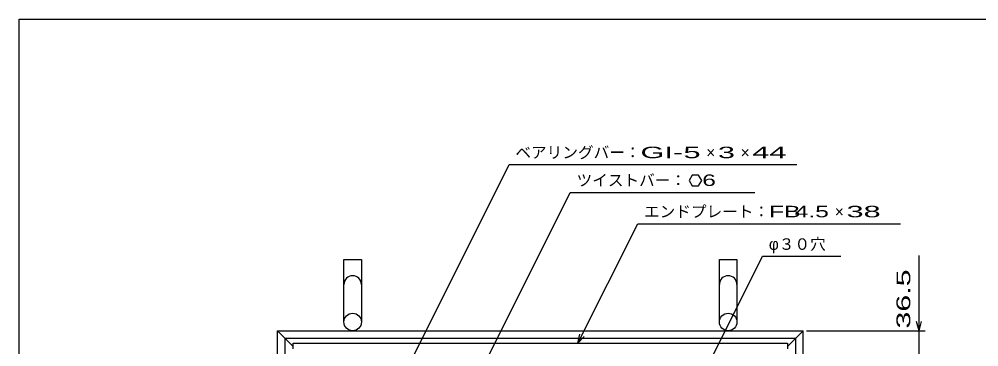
# Model space of a CAD drawing. Units: millimetres, scale not verified. Extents: x -910 to 866, y -641 to 527.
# Drawn here: x -864 to -98, y 265 to 527 of the extents above; entities that cross this region are included whole.
import ezdxf
from ezdxf.enums import TextEntityAlignment as Align

# ---------------------------------------------------------------- set-up
doc = ezdxf.new("R2010")
doc.units = ezdxf.units.MM
doc.header["$LTSCALE"] = 5
doc.linetypes.add('DASHED', pattern=[7.5, 6, -1.5])
for name, color, linetype, lineweight in [('0_2', 150, 'Continuous', 25), ('16', 3, 'Continuous', 25), ('19', 6, 'Continuous', 25), ('22', 4, 'Continuous', 25)]:
    doc.layers.add(name, color=color, linetype=linetype, lineweight=lineweight)
doc.styles.add('ベクトル', font='')
doc.styles.get('ベクトル').set_extended_font_data('ベクトル')

msp = doc.modelspace()

# ---------------------------------------------------------------- linework, layer by layer
at = {"layer": '0_2'}
for p, q in [((-864.5, -573.25), (-864.5, 526.75)), ((-864.5, 526.75), (865.5, 526.75))]:
    msp.add_line(p, q, dxfattribs=at)
at = {"layer": '16'}
for p, q in [((-645.601, 267.745), (-250.601, 267.745)), ((-645.601, 263.245), (-645.601, 267.745)), ((-250.601, 267.745), (-250.601, 263.245))]:
    msp.add_line(p, q, dxfattribs=at)
at = {"layer": '19'}
for p, q in [((-605.101, 284.745), (-605.101, 334.745)), ((-605.101, 334.745), (-591.101, 334.745)), ((-591.101, 334.745), (-591.101, 284.745)), ((-305.101, 284.745), (-305.101, 334.745)), ((-305.101, 334.745), (-291.101, 334.745)), ((-291.101, 334.745), (-291.101, 284.745)), ((-658.101, 277.745), (-238.101, 277.745)), ((-658.101, -142.255), (-658.101, 277.745)), ((-238.101, -142.255), (-238.101, 277.745)), ((-652.101, 271.745), (-244.101, 271.745)), ((-652.101, -136.255), (-652.101, 271.745)), ((-244.101, -136.255), (-244.101, 271.745))]:
    msp.add_line(p, q, dxfattribs=at)
at = {"layer": '19', "linetype": 'DASHED'}
for p, q in [((-645.601, 265.245), (-658.101, 277.745)), ((-250.601, 265.245), (-238.101, 277.745))]:
    msp.add_line(p, q, dxfattribs=at)
at = {"layer": '19'}
for centre in [(-598.101, 284.745), (-298.101, 284.745)]:
    msp.add_circle(centre, 7, dxfattribs=at)
for centre in [(-598.101, 314.745), (-298.101, 314.745)]:
    msp.add_arc(centre, 7, 0, 180, dxfattribs=at)
at = {"layer": '22'}
for p, q in [((-580.601, 195.495), (-473.101, 410.495)), ((-473.101, 410.495), (-243.101, 410.495)), ((-326.726, 402.128), (-329.226, 397.798)), ((-321.726, 402.128), (-326.726, 402.128)), ((-319.226, 397.745), (-321.726, 402.128)), ((-329.226, 397.798), (-326.726, 393.468)), ((-326.726, 393.468), (-321.726, 393.468)), ((-321.726, 393.468), (-319.226, 397.798)), ((-508.101, 220.495), (-424.226, 388.245)), ((-424.226, 388.245), (-276.726, 388.245)), ((-418.101, 267.745), (-370.351, 363.245)), ((-370.351, 363.245), (-160.351, 363.245)), ((-145.601, 277.745), (-145.601, 337.745)), ((-310.601, 257.245), (-270.601, 337.245)), ((-270.601, 337.245), (-208.101, 337.245)), ((-145.601, 277.745), (-147.601, 285.245)), ((-145.601, 277.745), (-143.601, 285.245)), ((-235.601, 277.745), (-140.601, 277.745)), ((-145.601, 241.245), (-145.601, 277.745)), ((-418.101, 267.745), (-416.601, 275.045)), ((-418.101, 267.745), (-413.101, 273.245))]:
    msp.add_line(p, q, dxfattribs=at)

# ---------------------------------------------------------------- texts
at = {"layer": '22', "color": 2, "style": 'ベクトル'}
for s, p in [('ベアリングバー：', (-468.101, 420.245)), ('×', (-315.601, 420.245)), ('×', (-288.101, 420.245)), ('ツイストバー：', (-419.226, 397.995)), ('エンドプレート：', (-365.351, 372.995)), ('×', (-212.851, 372.995)), ('φ３０穴', (-265.601, 346.995))]:
    msp.add_text(s, height=9.164, dxfattribs=at).set_placement(p, align=Align.MIDDLE_LEFT)
for s, width, p in [('GI-', 2, (-368.101, 420.245)), (' 5 ', 2, (-340.601, 420.245)), (' 3 ', 2, (-313.101, 420.245)), (' 44 ', 2, (-285.601, 420.245)), (' 6', 1.6, (-324.226, 398.048)), ('FB', 1.6, (-265.351, 372.995)), (' 4.5 ', 1.6, (-250.351, 372.995)), (' 38 ', 2, (-210.351, 372.995))]:
    msp.add_text(s, height=9.164, dxfattribs=dict(at, width=width)).set_placement(p, align=Align.MIDDLE_LEFT)
at = {"layer": '22', "color": 2, "style": 'ベクトル', "width": 1.65}
msp.add_text(' 36.5 ', height=11, rotation=90, dxfattribs=at).set_placement((-158.101, 272.745), align=Align.MIDDLE_LEFT)

doc.saveas('drawing.dxf')
